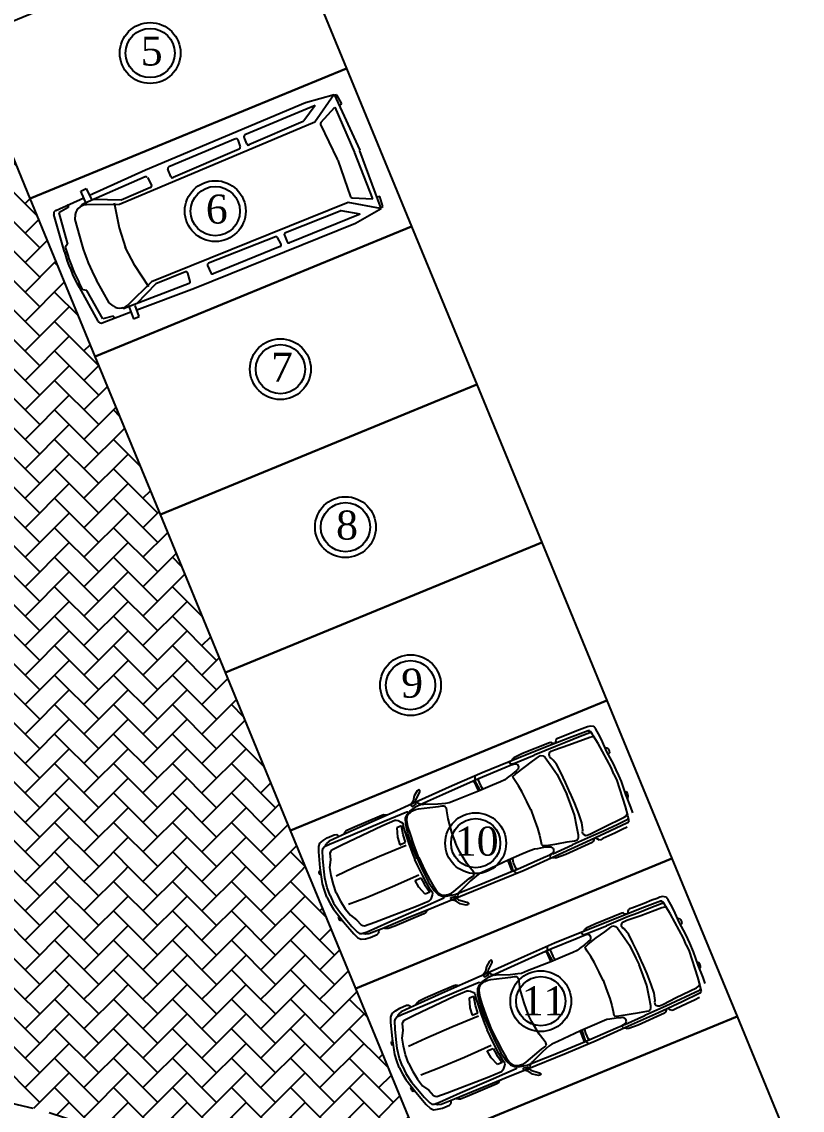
# Model space of a CAD drawing. Header units: millimetres. Extents: x 209.8 to 281.8, y 45 to 110.
# Drawn here: x 255.14 to 266.55, y 72.95 to 88.87 of the extents above; entities that cross this region are included whole.
import ezdxf

# ---------------------------------------------------------------- set-up
doc = ezdxf.new("R2010")
doc.units = ezdxf.units.MM
doc.header["$LTSCALE"] = 0.65
doc.linetypes.add('DASHED', pattern=[0.75, 0.5, -0.25])
for name, color, linetype in [('cajones', 235, 'Continuous'), ('murosgrueso', 5, 'Continuous'), ('plazaacceso', 251, 'Continuous')]:
    doc.layers.add(name, color=color, linetype=linetype)
doc.styles.get("Standard").update_dxf_attribs({"font": 'times.ttf'})
pattern_1 = [(45, (0, 0), (4e-17, 0.4310523), [0.9144, -0.3048]), (135, (0.21553, 0.21553), (4e-17, 0.4310523), [0.9144, -0.3048])]

msp = doc.modelspace()

# ---------------------------------------------------------------- hatches: boundary and pattern name
at = {"layer": 'plazaacceso'}
h = msp.add_hatch(dxfattribs=at)
h.set_pattern_fill('AR-HBONE,_O', color=256, scale=0.003)
h.set_pattern_definition(pattern_1)
h.paths.add_polyline_path([(258.115, 79.351), (257.968, 79.708), (250.612, 79.708, -0.007522), (250.392, 79.445, -0.204143), (249.991, 76.453), (259.308, 76.453), (259.067, 77.039)])
h.paths.add_polyline_path([(257.163, 81.663), (256.211, 83.974), (255.259, 86.286), (255.013, 86.885), (253.155, 86.885, -0.171915), (250.612, 79.708), (257.968, 79.708)])
h = msp.add_hatch(dxfattribs=at)
h.set_pattern_fill('AR-HBONE,_O', color=256, scale=0.003)
h.set_pattern_definition(pattern_1)
h.paths.add_polyline_path([(260.971, 72.416), (260.785, 72.868), (255.692, 72.868, -0.132572), (259.804, 70.254), (261.861, 70.254)])
h.paths.add_polyline_path([(261.923, 70.104), (261.861, 70.254), (259.804, 70.254, -0.157559), (262.193, 65.024), (262.638, 63.943), (264.46, 63.943), (263.827, 65.481), (262.875, 67.792)])
h.paths.add_polyline_path([(259.308, 76.453), (249.991, 76.453, -0.003519), (249.963, 76.407, -0.201659), (248.587, 74.678), (260.039, 74.678), (260.019, 74.728)])
h.paths.add_polyline_path([(261.299, 68.79), (261.574, 68.28), (261.24, 68.1), (260.965, 68.61)], flags=24)
h.paths.add_polyline_path([(262, 67.311), (262.144, 66.911), (261.786, 66.783), (261.643, 67.182)], flags=24)
h.paths.add_polyline_path([(249.718, 75.354), (250.486, 74.718), (250.243, 74.425), (249.475, 75.062)], flags=9)
h = msp.add_hatch(dxfattribs=at)
h.set_pattern_fill('AR-HBONE,_O', color=256, scale=0.003)
h.set_pattern_definition(pattern_1)
h.paths.add_polyline_path([(260.039, 74.678), (248.587, 74.678, -0.01039), (248.482, 74.623), (249.62, 72.322, -0.002092), (249.69, 72.349, 0.011188), (249.637, 72.703, -0.166452), (255.692, 72.868), (260.785, 72.868)])
h.paths.add_polyline_path([(249.718, 75.354), (250.486, 74.718), (250.243, 74.425), (249.475, 75.062)], flags=9)
h.paths.add_polyline_path([(255.56, 73.513), (256.13, 73.301), (255.998, 72.945), (255.427, 73.157)], flags=24)

# ---------------------------------------------------------------- linework, layer by layer
at = {"color": 0, "linetype": 'ByBlock'}
for p, q in [((259.284, 87.693), (259.701, 87.81)), ((259.696, 87.804), (259.421, 87.404)), ((259.701, 87.81), (260.076, 86.993)), ((259.739, 87.804), (259.708, 87.797)), ((259.739, 87.804), (259.811, 87.671)), ((256.944, 86.705), (259.284, 87.693)), ((259.427, 87.649), (258.399, 87.216)), ((259.427, 87.649), (259.262, 87.42)), ((259.51, 87.399), (259.714, 87.62)), ((259.714, 87.62), (260.002, 86.959)), ((259.811, 87.671), (259.776, 87.646)), ((259.421, 87.404), (256.563, 86.198)), ((259.251, 87.411), (258.458, 87.071)), ((259.751, 86.861), (259.506, 87.371)), ((258.263, 87.159), (257.287, 86.749)), ((258.297, 87.143), (258.329, 87.04)), ((258.425, 87.084), (258.385, 87.183)), ((258.315, 87.009), (257.347, 86.593)), ((260.267, 86.282), (260.005, 86.954)), ((260.391, 86.139), (260.08, 86.982)), ((259.757, 86.845), (259.944, 86.311)), ((256.125, 86.335), (256.944, 86.705)), ((257.313, 86.608), (257.273, 86.717)), ((256.939, 86.603), (256.028, 86.201)), ((256.972, 86.592), (257.032, 86.48)), ((255.997, 86.394), (256.079, 86.431)), ((256.084, 86.203), (255.997, 86.394)), ((256.079, 86.431), (256.155, 86.273)), ((257.02, 86.445), (256.589, 86.261)), ((260.371, 86.315), (260.329, 86.307)), ((260.414, 86.169), (260.371, 86.315)), ((255.632, 86.113), (256.041, 86.298)), ((255.812, 86.156), (255.678, 86.079)), ((255.816, 86.201), (255.812, 86.156)), ((256.001, 86.171), (255.988, 86.163)), ((256.563, 86.198), (256.082, 86.195)), ((256.589, 86.261), (256.189, 86.272)), ((256.487, 86.224), (256.561, 85.858)), ((259.907, 86.228), (257.031, 85.065)), ((260.383, 86.139), (259.907, 86.228)), ((259.966, 86.294), (260.267, 86.282)), ((260.414, 86.169), (260.388, 86.152)), ((255.76, 85.506), (255.604, 86.053)), ((255.678, 86.079), (255.805, 85.618)), ((255.918, 86.051), (255.91, 85.979)), ((259.792, 86.103), (258.99, 85.785)), ((260.084, 86.059), (259.05, 85.64)), ((260.084, 86.059), (259.805, 86.105)), ((260.014, 85.927), (260.391, 86.139)), ((255.91, 85.979), (256.014, 85.613)), ((256.561, 85.858), (256.653, 85.567)), ((257.659, 84.975), (260.014, 85.927)), ((258.845, 85.727), (257.865, 85.339)), ((258.927, 85.62), (258.876, 85.715)), ((258.976, 85.751), (259.017, 85.653)), ((255.805, 85.618), (255.772, 85.575)), ((255.772, 85.575), (255.809, 85.457)), ((256.79, 85.305), (256.65, 85.575)), ((258.914, 85.584), (257.933, 85.186)), ((256.996, 84.992), (256.79, 85.305)), ((257.529, 85.212), (257.095, 85.038)), ((257.599, 85.074), (257.563, 85.196)), ((257.852, 85.304), (257.901, 85.199)), ((256.031, 84.948), (255.974, 85.057)), ((256.414, 84.759), (256.229, 85.091)), ((257.584, 85.044), (256.655, 84.685)), ((257.031, 85.065), (256.688, 84.727)), ((257.095, 85.038), (256.819, 84.748)), ((255.974, 84.988), (256.25, 84.491)), ((256.085, 84.941), (256.031, 84.948)), ((256.321, 84.525), (256.085, 84.941)), ((256.818, 84.658), (257.659, 84.975)), ((256.471, 84.714), (256.414, 84.759)), ((256.695, 84.723), (256.769, 84.527)), ((256.854, 84.558), (256.795, 84.723)), ((256.312, 84.468), (256.732, 84.626)), ((256.47, 84.564), (256.321, 84.525)), ((256.504, 84.535), (256.47, 84.564)), ((256.614, 84.687), (256.599, 84.684)), ((256.769, 84.527), (256.854, 84.558)), ((263.415, 78.5), (263.146, 78.398)), ((263.291, 78.514), (263.178, 78.468)), ((263.367, 78.541), (263.291, 78.514)), ((263.406, 78.558), (263.367, 78.541)), ((263.447, 78.568), (263.406, 78.558)), ((263.437, 78.502), (263.415, 78.5)), ((263.415, 78.5), (263.453, 78.496)), ((263.5, 78.56), (263.447, 78.568)), ((263.528, 78.523), (263.5, 78.56)), ((263.568, 78.453), (263.528, 78.523)), ((263.146, 78.398), (262.793, 78.26)), ((262.942, 78.354), (262.939, 78.338)), ((262.95, 78.378), (262.942, 78.354)), ((262.966, 78.388), (262.95, 78.378)), ((262.999, 78.399), (262.966, 78.388)), ((263.178, 78.468), (262.999, 78.399)), ((263.3, 78.415), (263.084, 78.328)), ((263.132, 78.295), (263.439, 78.408)), ((263.441, 78.468), (263.3, 78.415)), ((263.439, 78.408), (263.486, 78.418)), ((263.469, 78.465), (263.441, 78.468)), ((263.453, 78.496), (263.464, 78.475)), ((263.497, 78.423), (263.464, 78.475)), ((263.486, 78.418), (263.5, 78.409)), ((263.562, 78.312), (263.497, 78.423)), ((263.611, 78.372), (263.568, 78.453)), ((263.692, 78.194), (263.611, 78.372)), ((262.793, 78.26), (262.391, 78.098)), ((262.849, 78.325), (262.456, 78.167)), ((262.937, 78.27), (262.626, 78.142)), ((262.848, 78.155), (262.858, 78.185)), ((262.871, 78.329), (262.849, 78.325)), ((262.858, 78.185), (262.877, 78.201)), ((262.895, 78.314), (262.871, 78.329)), ((262.877, 78.201), (262.925, 78.221)), ((262.921, 78.314), (262.895, 78.314)), ((262.925, 78.221), (263.132, 78.295)), ((263.084, 78.328), (262.937, 78.27)), ((262.939, 78.338), (262.939, 78.325)), ((263.753, 77.961), (263.562, 78.312)), ((263.676, 78.249), (263.69, 78.252)), ((263.69, 78.252), (263.708, 78.234)), ((263.787, 78.014), (263.692, 78.194)), ((263.708, 78.234), (263.726, 78.206)), ((263.726, 78.206), (263.73, 78.177)), ((262.391, 78.098), (261.866, 77.886)), ((262.272, 78.021), (262.269, 78.041)), ((262.292, 78.012), (262.272, 78.021)), ((262.3, 78.072), (262.276, 78.049)), ((262.308, 78.088), (262.3, 78.072)), ((262.329, 78.105), (262.308, 78.088)), ((262.456, 78.167), (262.329, 78.105)), ((262.33, 78.023), (262.626, 78.142)), ((262.479, 77.964), (262.604, 78.056)), ((262.604, 78.056), (262.689, 78.12)), ((262.689, 78.12), (262.719, 78.138)), ((262.719, 78.138), (262.76, 78.133)), ((262.76, 78.133), (262.789, 78.107)), ((262.789, 78.107), (262.863, 78.005)), ((262.849, 78.13), (262.848, 78.155)), ((262.862, 78.11), (262.849, 78.13)), ((262.883, 78.096), (262.862, 78.11)), ((262.907, 78.07), (262.883, 78.096)), ((262.952, 78.013), (262.907, 78.07)), ((263.73, 78.177), (263.715, 78.165)), ((261.866, 77.886), (261.43, 77.694)), ((261.815, 77.803), (262.198, 77.961)), ((262.198, 77.961), (262.291, 78.001)), ((262.306, 77.864), (262.232, 77.81)), ((262.291, 78.001), (262.346, 78.017)), ((262.313, 78.016), (262.292, 78.012)), ((262.362, 77.914), (262.306, 77.864)), ((262.346, 78.017), (262.313, 78.016)), ((262.316, 77.83), (262.359, 77.872)), ((262.346, 78.017), (262.38, 78.009)), ((262.359, 77.872), (262.479, 77.964)), ((262.393, 77.942), (262.362, 77.914)), ((262.38, 78.009), (262.396, 77.977)), ((262.396, 77.977), (262.393, 77.942)), ((262.863, 78.005), (262.962, 77.858)), ((263.015, 77.891), (262.952, 78.013)), ((263.085, 77.744), (263.015, 77.891)), ((263.79, 77.864), (263.753, 77.961)), ((263.845, 77.885), (263.787, 78.014)), ((263.79, 77.864), (263.835, 77.771)), ((263.843, 77.889), (263.897, 77.758)), ((261.285, 77.568), (261.737, 77.769)), ((261.737, 77.769), (261.815, 77.803)), ((261.74, 77.763), (261.753, 77.745)), ((261.753, 77.745), (261.805, 77.634)), ((261.759, 77.784), (261.757, 77.77)), ((261.757, 77.77), (261.828, 77.641)), ((261.76, 77.835), (261.759, 77.784)), ((261.817, 77.798), (261.805, 77.785)), ((261.805, 77.785), (261.842, 77.699)), ((262.134, 77.752), (262.017, 77.702)), ((262.198, 77.782), (262.134, 77.752)), ((262.232, 77.81), (262.198, 77.782)), ((262.319, 77.811), (262.316, 77.83)), ((262.347, 77.769), (262.319, 77.811)), ((262.397, 77.693), (262.347, 77.769)), ((262.962, 77.858), (263.057, 77.668)), ((263.152, 77.588), (263.085, 77.744)), ((263.835, 77.771), (263.957, 77.39)), ((263.897, 77.758), (263.961, 77.566)), ((261.43, 77.694), (260.842, 77.429)), ((260.871, 77.547), (260.857, 77.472)), ((260.915, 77.622), (260.871, 77.547)), ((260.896, 77.488), (260.954, 77.603)), ((260.941, 77.641), (260.915, 77.622)), ((260.958, 77.63), (260.941, 77.641)), ((260.954, 77.603), (260.958, 77.63)), ((261.068, 77.47), (261.285, 77.568)), ((261.814, 77.615), (261.473, 77.482)), ((261.805, 77.634), (261.807, 77.625)), ((261.807, 77.625), (261.807, 77.617)), ((262.017, 77.702), (261.814, 77.615)), ((261.828, 77.641), (261.845, 77.631)), ((261.842, 77.699), (261.872, 77.652)), ((261.872, 77.652), (261.883, 77.644)), ((262.452, 77.601), (262.397, 77.693)), ((262.519, 77.463), (262.452, 77.601)), ((263.057, 77.668), (263.105, 77.568)), ((263.142, 77.469), (263.103, 77.572)), ((263.15, 77.593), (263.217, 77.437)), ((263.975, 77.605), (263.956, 77.602)), ((263.961, 77.566), (264.034, 77.384)), ((263.993, 77.582), (263.975, 77.605)), ((264.001, 77.55), (263.993, 77.582)), ((264.002, 77.524), (264.001, 77.55)), ((260.842, 77.429), (260.567, 77.306)), ((260.81, 77.324), (260.913, 77.396)), ((260.857, 77.472), (260.825, 77.422)), ((260.825, 77.422), (260.833, 77.397)), ((260.833, 77.397), (260.847, 77.388)), ((260.847, 77.388), (260.88, 77.412)), ((260.863, 77.451), (260.857, 77.472)), ((260.879, 77.45), (260.863, 77.451)), ((260.894, 77.462), (260.879, 77.45)), ((260.88, 77.412), (260.908, 77.43)), ((260.894, 77.462), (260.896, 77.488)), ((260.908, 77.43), (260.894, 77.462)), ((260.913, 77.396), (261.068, 77.47)), ((260.925, 77.439), (260.919, 77.46)), ((260.944, 77.43), (260.925, 77.439)), ((260.975, 77.422), (260.944, 77.43)), ((260.983, 77.416), (260.975, 77.422)), ((261.01, 77.419), (260.983, 77.416)), ((261.217, 77.426), (261.01, 77.419)), ((261.1, 77.376), (261.228, 77.39)), ((261.333, 77.437), (261.217, 77.426)), ((261.228, 77.39), (261.284, 77.401)), ((261.284, 77.401), (261.318, 77.4)), ((261.318, 77.4), (261.341, 77.371)), ((261.383, 77.446), (261.333, 77.437)), ((261.473, 77.482), (261.383, 77.446)), ((262.578, 77.343), (262.519, 77.463)), ((263.215, 77.269), (263.142, 77.469)), ((263.217, 77.437), (263.275, 77.284)), ((263.957, 77.39), (263.992, 77.266)), ((263.99, 77.517), (264.002, 77.524)), ((260.398, 77.262), (260.169, 77.164)), ((260.567, 77.306), (260.173, 77.13)), ((260.43, 77.271), (260.398, 77.262)), ((260.465, 77.263), (260.43, 77.271)), ((260.434, 77.178), (260.765, 77.315)), ((260.486, 77.272), (260.465, 77.263)), ((260.747, 77.22), (260.769, 77.277)), ((260.764, 77.193), (260.772, 77.246)), ((260.765, 77.315), (260.781, 77.314)), ((260.769, 77.277), (260.81, 77.324)), ((260.772, 77.246), (260.787, 77.275)), ((260.781, 77.314), (260.787, 77.306)), ((260.787, 77.275), (260.822, 77.308)), ((260.8, 77.311), (260.822, 77.308)), ((260.822, 77.308), (260.847, 77.327)), ((260.847, 77.327), (260.892, 77.348)), ((260.892, 77.348), (260.937, 77.357)), ((260.937, 77.357), (261.1, 77.376)), ((261.341, 77.371), (261.344, 77.327)), ((261.344, 77.327), (261.363, 77.212)), ((262.577, 77.347), (262.623, 77.221)), ((263.253, 77.096), (263.215, 77.269)), ((263.275, 77.284), (263.32, 77.155)), ((263.647, 77.09), (263.942, 77.234)), ((263.942, 77.234), (263.981, 77.262)), ((263.981, 77.262), (263.984, 77.278)), ((263.992, 77.266), (264.008, 77.206)), ((264.034, 77.384), (264.064, 77.297)), ((259.814, 76.833), (260.402, 77.11)), ((260.173, 77.13), (259.818, 76.973)), ((259.976, 77.082), (259.881, 77.036)), ((259.942, 76.97), (260.434, 77.178)), ((260.169, 77.164), (259.976, 77.082)), ((260.402, 77.11), (260.588, 77.19)), ((260.588, 77.19), (260.611, 77.19)), ((260.611, 77.19), (260.639, 77.186)), ((260.687, 77.109), (260.62, 77.08)), ((260.62, 77.08), (260.63, 76.944)), ((260.639, 77.186), (260.681, 77.165)), ((260.681, 77.165), (260.705, 77.15)), ((260.713, 76.977), (260.687, 77.109)), ((260.705, 77.15), (260.718, 77.084)), ((260.718, 77.084), (260.75, 76.98)), ((260.749, 77.138), (260.747, 77.22)), ((260.779, 76.995), (260.749, 77.138)), ((260.781, 77.098), (260.764, 77.193)), ((260.817, 76.985), (260.781, 77.098)), ((261.363, 77.212), (261.418, 77.012)), ((262.623, 77.221), (262.677, 77.077)), ((262.677, 77.077), (262.705, 76.974)), ((263.275, 76.972), (263.253, 77.096)), ((263.32, 77.155), (263.33, 77.083)), ((263.33, 77.083), (263.332, 77.048)), ((263.451, 76.991), (263.647, 77.09)), ((263.851, 77.129), (263.639, 77.033)), ((263.992, 77.153), (263.732, 77.029)), ((263.987, 77.195), (263.851, 77.129)), ((263.988, 77.09), (263.916, 77.054)), ((264.003, 77.217), (263.987, 77.195)), ((263.992, 77.153), (264.015, 77.184)), ((264.008, 77.168), (263.992, 77.153)), ((264.015, 77.184), (264.008, 77.206)), ((259.543, 76.896), (259.603, 76.935)), ((259.603, 76.935), (259.705, 76.978)), ((259.818, 76.973), (259.628, 76.884)), ((259.635, 76.843), (259.942, 76.97)), ((259.705, 76.978), (259.735, 76.981)), ((259.735, 76.981), (259.754, 76.971)), ((259.754, 76.971), (259.769, 76.955)), ((259.85, 76.999), (259.841, 76.985)), ((259.863, 77.018), (259.85, 76.999)), ((259.881, 77.036), (259.863, 77.018)), ((260.63, 76.944), (260.662, 76.832)), ((260.746, 76.868), (260.713, 76.977)), ((260.75, 76.98), (260.791, 76.859)), ((260.843, 76.81), (260.779, 76.995)), ((260.866, 76.835), (260.817, 76.985)), ((261.418, 77.012), (261.453, 76.917)), ((261.453, 76.917), (261.474, 76.869)), ((262.705, 76.974), (262.726, 76.885)), ((263.495, 76.966), (263.188, 76.829)), ((263.25, 76.9), (263.274, 76.933)), ((263.274, 76.933), (263.275, 76.972)), ((263.332, 77.048), (263.328, 77.023)), ((263.328, 77.023), (263.333, 76.999)), ((263.333, 76.999), (263.351, 76.981)), ((263.351, 76.981), (263.379, 76.968)), ((263.379, 76.968), (263.404, 76.971)), ((263.732, 77.029), (263.388, 76.869)), ((263.404, 76.971), (263.451, 76.991)), ((263.639, 77.033), (263.495, 76.966)), ((263.516, 76.924), (263.498, 76.906)), ((263.545, 76.921), (263.536, 76.93)), ((263.56, 76.912), (263.545, 76.921)), ((263.582, 76.901), (263.56, 76.912)), ((263.632, 76.922), (263.601, 76.906)), ((263.805, 77.004), (263.632, 76.922)), ((263.916, 77.054), (263.805, 77.004)), ((259.477, 76.806), (259.493, 76.857)), ((259.477, 76.727), (259.477, 76.806)), ((259.493, 76.857), (259.543, 76.896)), ((259.534, 76.749), (259.541, 76.782)), ((259.536, 76.632), (259.534, 76.749)), ((259.541, 76.782), (259.563, 76.807)), ((259.563, 76.807), (259.635, 76.843)), ((259.58, 76.833), (259.573, 76.819)), ((259.592, 76.853), (259.58, 76.833)), ((259.628, 76.884), (259.592, 76.853)), ((259.657, 76.737), (259.671, 76.759)), ((259.671, 76.759), (259.814, 76.833)), ((260.756, 76.821), (260.365, 76.659)), ((260.662, 76.832), (260.746, 76.868)), ((260.791, 76.859), (260.843, 76.715)), ((260.919, 76.632), (260.843, 76.81)), ((260.941, 76.641), (260.866, 76.835)), ((261.492, 76.826), (261.472, 76.874)), ((261.536, 76.735), (261.492, 76.826)), ((262.632, 76.768), (262.566, 76.743)), ((262.676, 76.774), (262.632, 76.768)), ((262.766, 76.79), (262.676, 76.774)), ((262.726, 76.885), (262.736, 76.836)), ((262.736, 76.836), (262.748, 76.821)), ((262.748, 76.821), (262.808, 76.823)), ((262.841, 76.796), (262.766, 76.79)), ((262.808, 76.823), (262.958, 76.846)), ((262.883, 76.799), (262.841, 76.796)), ((262.91, 76.777), (262.883, 76.799)), ((262.898, 76.698), (263.188, 76.829)), ((262.922, 76.744), (262.91, 76.777)), ((262.958, 76.846), (263.11, 76.873)), ((263.388, 76.869), (262.994, 76.69)), ((263.475, 76.865), (263.089, 76.69)), ((263.11, 76.873), (263.215, 76.89)), ((263.215, 76.89), (263.25, 76.9)), ((263.492, 76.878), (263.475, 76.865)), ((263.498, 76.906), (263.492, 76.878)), ((263.601, 76.906), (263.582, 76.901)), ((259.5, 76.493), (259.477, 76.727)), ((259.554, 76.481), (259.536, 76.632)), ((259.641, 76.5), (259.653, 76.61)), ((259.647, 76.713), (259.657, 76.737)), ((259.653, 76.61), (259.647, 76.713)), ((260.365, 76.659), (259.987, 76.494)), ((260.843, 76.715), (260.882, 76.618)), ((260.925, 76.524), (260.882, 76.618)), ((260.917, 76.636), (260.994, 76.459)), ((260.939, 76.646), (261.027, 76.458)), ((261.643, 76.558), (261.536, 76.735)), ((262.246, 76.605), (261.914, 76.451)), ((262.248, 76.594), (262.243, 76.599)), ((262.449, 76.693), (262.246, 76.605)), ((262.254, 76.586), (262.248, 76.594)), ((262.275, 76.597), (262.279, 76.617)), ((262.319, 76.458), (262.275, 76.597)), ((262.313, 76.622), (262.315, 76.635)), ((262.326, 76.568), (262.313, 76.622)), ((262.383, 76.477), (262.762, 76.645)), ((262.566, 76.743), (262.449, 76.693)), ((262.994, 76.69), (262.479, 76.457)), ((262.762, 76.645), (262.855, 76.684)), ((262.855, 76.684), (262.904, 76.713)), ((262.863, 76.678), (262.857, 76.657)), ((262.857, 76.657), (262.868, 76.641)), ((262.881, 76.69), (262.863, 76.678)), ((262.912, 76.642), (262.879, 76.641)), ((262.904, 76.713), (262.881, 76.69)), ((262.904, 76.713), (262.922, 76.744)), ((262.929, 76.637), (262.912, 76.642)), ((262.956, 76.64), (262.929, 76.637)), ((263.089, 76.69), (262.956, 76.64)), ((259.482, 76.429), (259.487, 76.452)), ((259.488, 76.414), (259.482, 76.429)), ((259.487, 76.452), (259.504, 76.462)), ((259.534, 76.259), (259.5, 76.493)), ((259.568, 76.348), (259.554, 76.481)), ((259.658, 76.382), (259.641, 76.5)), ((259.987, 76.494), (259.734, 76.373)), ((260.994, 76.387), (260.925, 76.524)), ((260.994, 76.459), (261.084, 76.285)), ((261.027, 76.458), (261.102, 76.318)), ((261.714, 76.465), (261.643, 76.558)), ((261.743, 76.431), (261.714, 76.465)), ((261.749, 76.395), (261.743, 76.431)), ((261.914, 76.451), (261.826, 76.411)), ((261.847, 76.255), (262.305, 76.444)), ((262.479, 76.457), (262.039, 76.273)), ((262.298, 76.472), (262.254, 76.586)), ((262.302, 76.45), (262.298, 76.472)), ((262.305, 76.444), (262.383, 76.477)), ((262.331, 76.45), (262.319, 76.458)), ((262.363, 76.481), (262.326, 76.568)), ((262.369, 76.415), (262.331, 76.45)), ((262.381, 76.481), (262.363, 76.481)), ((259.498, 76.392), (259.488, 76.414)), ((259.513, 76.391), (259.498, 76.392)), ((259.6, 76.2), (259.568, 76.348)), ((259.691, 76.252), (259.658, 76.382)), ((260.942, 76.388), (260.554, 76.217)), ((260.885, 76.312), (260.969, 76.348)), ((260.943, 76.212), (260.885, 76.312)), ((260.969, 76.348), (261.024, 76.249)), ((261.052, 76.274), (260.994, 76.387)), ((261.106, 76.179), (261.052, 76.274)), ((261.084, 76.285), (261.166, 76.164)), ((261.102, 76.318), (261.16, 76.215)), ((262.039, 76.273), (261.441, 76.03)), ((261.698, 76.304), (261.55, 76.159)), ((261.581, 76.254), (261.679, 76.337)), ((261.679, 76.337), (261.726, 76.37)), ((261.786, 76.38), (261.698, 76.304)), ((261.726, 76.37), (261.749, 76.395)), ((261.826, 76.411), (261.786, 76.38)), ((259.561, 76.166), (259.534, 76.259)), ((259.596, 76.068), (259.561, 76.166)), ((259.643, 76.088), (259.6, 76.2)), ((259.732, 76.131), (259.691, 76.252)), ((259.732, 76.131), (259.795, 76.009)), ((260.554, 76.217), (260.174, 76.057)), ((261.035, 76.11), (260.943, 76.212)), ((261.024, 76.249), (261.102, 76.139)), ((261.102, 76.139), (261.035, 76.11)), ((261.145, 76.124), (261.106, 76.179)), ((261.139, 76.096), (261.145, 76.124)), ((261.16, 76.215), (261.216, 76.136)), ((261.166, 76.164), (261.224, 76.106)), ((261.216, 76.136), (261.26, 76.106)), ((261.371, 76.105), (261.417, 76.122)), ((261.417, 76.122), (261.454, 76.149)), ((261.454, 76.149), (261.581, 76.254)), ((261.465, 76.105), (261.626, 76.166)), ((261.528, 76.132), (261.512, 76.104)), ((261.529, 76.142), (261.528, 76.132)), ((261.55, 76.159), (261.529, 76.142)), ((261.626, 76.166), (261.847, 76.255)), ((259.596, 76.068), (259.643, 75.975)), ((259.643, 76.088), (259.695, 75.979)), ((259.643, 75.975), (259.692, 75.891)), ((259.695, 75.979), (259.779, 75.854)), ((259.795, 76.009), (259.866, 75.896)), ((260.174, 76.057), (259.912, 75.957)), ((260.907, 75.932), (261.093, 76.012)), ((260.978, 75.909), (261.305, 76.054)), ((261.093, 76.012), (261.109, 76.029)), ((261.109, 76.029), (261.125, 76.051)), ((261.125, 76.051), (261.139, 76.096)), ((261.441, 76.03), (261.162, 75.916)), ((261.224, 76.106), (261.281, 76.082)), ((261.26, 76.106), (261.292, 76.097)), ((261.281, 76.082), (261.343, 76.08)), ((261.292, 76.097), (261.34, 76.1)), ((261.305, 76.054), (261.315, 76.066)), ((261.315, 76.066), (261.314, 76.076)), ((261.327, 76.081), (261.34, 76.1)), ((261.34, 76.1), (261.371, 76.105)), ((261.343, 76.08), (261.465, 76.105)), ((261.411, 76.046), (261.414, 76.062)), ((261.424, 76.023), (261.411, 76.046)), ((261.414, 76.062), (261.455, 76.069)), ((261.482, 76.012), (261.424, 76.023)), ((261.455, 76.069), (261.487, 76.078)), ((261.482, 76.043), (261.472, 76.03)), ((261.472, 76.03), (261.482, 76.012)), ((261.501, 76.046), (261.482, 76.043)), ((261.546, 75.97), (261.482, 76.012)), ((261.487, 76.078), (261.501, 76.046)), ((261.501, 76.046), (261.521, 76.029)), ((261.512, 76.104), (261.505, 76.083)), ((261.505, 76.083), (261.516, 76.065)), ((261.521, 76.029), (261.645, 75.992)), ((261.632, 75.95), (261.546, 75.97)), ((261.662, 75.956), (261.632, 75.95)), ((261.645, 75.992), (261.667, 75.976)), ((261.667, 75.976), (261.662, 75.956)), ((264.235, 75.974), (264.057, 75.905)), ((264.472, 76.006), (264.203, 75.904)), ((264.348, 76.02), (264.235, 75.974)), ((264.424, 76.047), (264.348, 76.02)), ((264.499, 75.974), (264.357, 75.921)), ((264.463, 76.064), (264.424, 76.047)), ((264.505, 76.074), (264.463, 76.064)), ((264.494, 76.008), (264.472, 76.006)), ((264.472, 76.006), (264.51, 76.002)), ((264.526, 75.97), (264.499, 75.974)), ((264.557, 76.066), (264.505, 76.074)), ((264.51, 76.002), (264.521, 75.981)), ((264.554, 75.928), (264.521, 75.981)), ((264.585, 76.029), (264.557, 76.066)), ((264.625, 75.959), (264.585, 76.029)), ((264.668, 75.877), (264.625, 75.959)), ((259.692, 75.891), (259.838, 75.705)), ((259.779, 75.854), (259.866, 75.753)), ((259.866, 75.896), (259.94, 75.802)), ((259.94, 75.802), (260.028, 75.735)), ((260.3, 75.698), (260.907, 75.932)), ((260.487, 75.696), (260.978, 75.909)), ((261.162, 75.916), (260.763, 75.753)), ((261.014, 75.824), (260.785, 75.726)), ((261.043, 75.842), (261.014, 75.824)), ((261.06, 75.872), (261.043, 75.842)), ((261.082, 75.881), (261.06, 75.872)), ((263.907, 75.831), (263.513, 75.672)), ((264.203, 75.904), (263.85, 75.765)), ((263.928, 75.835), (263.907, 75.831)), ((263.952, 75.819), (263.928, 75.835)), ((263.978, 75.82), (263.952, 75.819)), ((263.982, 75.727), (264.189, 75.8)), ((264.141, 75.834), (263.994, 75.776)), ((263.999, 75.86), (263.996, 75.843)), ((263.996, 75.843), (263.996, 75.831)), ((264.007, 75.884), (263.999, 75.86)), ((264.023, 75.893), (264.007, 75.884)), ((264.057, 75.905), (264.023, 75.893)), ((264.357, 75.921), (264.141, 75.834)), ((264.189, 75.8), (264.496, 75.914)), ((264.496, 75.914), (264.543, 75.924)), ((264.543, 75.924), (264.557, 75.915)), ((264.619, 75.818), (264.554, 75.928)), ((264.811, 75.467), (264.619, 75.818)), ((264.749, 75.699), (264.668, 75.877)), ((259.773, 75.785), (259.763, 75.773)), ((259.763, 75.773), (259.772, 75.751)), ((259.772, 75.751), (259.779, 75.736)), ((259.779, 75.736), (259.799, 75.724)), ((259.799, 75.724), (259.817, 75.729)), ((259.838, 75.705), (259.991, 75.527)), ((259.866, 75.753), (259.963, 75.635)), ((259.963, 75.635), (260.046, 75.553)), ((260.028, 75.735), (260.098, 75.66)), ((260.098, 75.66), (260.123, 75.65)), ((260.123, 75.65), (260.148, 75.646)), ((260.148, 75.646), (260.3, 75.698)), ((260.184, 75.561), (260.487, 75.696)), ((260.763, 75.753), (260.404, 75.604)), ((260.592, 75.643), (260.493, 75.606)), ((260.785, 75.726), (260.592, 75.643)), ((263.513, 75.672), (263.386, 75.61)), ((263.388, 75.529), (263.683, 75.648)), ((263.85, 75.765), (263.448, 75.603)), ((263.994, 75.776), (263.683, 75.648)), ((263.746, 75.626), (263.776, 75.644)), ((263.776, 75.644), (263.817, 75.639)), ((263.817, 75.639), (263.846, 75.613)), ((263.905, 75.661), (263.915, 75.691)), ((263.906, 75.635), (263.905, 75.661)), ((263.919, 75.616), (263.906, 75.635)), ((263.915, 75.691), (263.934, 75.707)), ((263.934, 75.707), (263.982, 75.727)), ((264.734, 75.754), (264.748, 75.758)), ((264.748, 75.758), (264.766, 75.74)), ((264.844, 75.52), (264.749, 75.699)), ((264.766, 75.74), (264.783, 75.711)), ((264.787, 75.682), (264.772, 75.671)), ((264.783, 75.711), (264.787, 75.682)), ((259.991, 75.527), (260.048, 75.472)), ((260.046, 75.553), (260.075, 75.535)), ((260.075, 75.535), (260.109, 75.534)), ((260.109, 75.534), (260.184, 75.561)), ((260.139, 75.529), (260.124, 75.533)), ((260.162, 75.523), (260.139, 75.529)), ((260.159, 75.458), (260.229, 75.475)), ((260.208, 75.528), (260.162, 75.523)), ((260.404, 75.604), (260.208, 75.528)), ((260.229, 75.475), (260.33, 75.519)), ((260.33, 75.519), (260.353, 75.538)), ((260.353, 75.538), (260.359, 75.559)), ((260.359, 75.559), (260.357, 75.581)), ((260.445, 75.609), (260.429, 75.612)), ((260.467, 75.605), (260.445, 75.609)), ((260.493, 75.606), (260.467, 75.605)), ((263.448, 75.603), (262.924, 75.392)), ((263.255, 75.467), (263.348, 75.507)), ((263.329, 75.527), (263.326, 75.546)), ((263.349, 75.517), (263.329, 75.527)), ((263.357, 75.577), (263.333, 75.554)), ((263.348, 75.507), (263.403, 75.523)), ((263.37, 75.521), (263.349, 75.517)), ((263.365, 75.594), (263.357, 75.577)), ((263.386, 75.61), (263.365, 75.594)), ((263.403, 75.523), (263.37, 75.521)), ((263.403, 75.523), (263.437, 75.514)), ((263.437, 75.514), (263.453, 75.483)), ((263.453, 75.483), (263.45, 75.448)), ((263.536, 75.469), (263.661, 75.561)), ((263.661, 75.561), (263.746, 75.626)), ((263.846, 75.613), (263.921, 75.511)), ((263.941, 75.602), (263.919, 75.616)), ((263.921, 75.511), (264.019, 75.364)), ((263.964, 75.576), (263.941, 75.602)), ((264.01, 75.518), (263.964, 75.576)), ((264.072, 75.397), (264.01, 75.518)), ((264.902, 75.391), (264.844, 75.52)), ((260.048, 75.472), (260.096, 75.449)), ((260.096, 75.449), (260.159, 75.458)), ((262.924, 75.392), (262.488, 75.2)), ((262.817, 75.341), (262.816, 75.289)), ((262.872, 75.308), (263.255, 75.467)), ((263.29, 75.315), (263.255, 75.288)), ((263.363, 75.37), (263.29, 75.315)), ((263.419, 75.419), (263.363, 75.37)), ((263.373, 75.336), (263.417, 75.377)), ((263.376, 75.316), (263.373, 75.336)), ((263.404, 75.275), (263.376, 75.316)), ((263.417, 75.377), (263.536, 75.469)), ((263.45, 75.448), (263.419, 75.419)), ((264.019, 75.364), (264.114, 75.173)), ((264.143, 75.25), (264.072, 75.397)), ((264.847, 75.37), (264.811, 75.467)), ((264.847, 75.37), (264.892, 75.276)), ((264.9, 75.395), (264.954, 75.264)), ((262.488, 75.2), (261.899, 74.935)), ((262.342, 75.073), (262.794, 75.275)), ((262.794, 75.275), (262.872, 75.308)), ((262.797, 75.268), (262.81, 75.251)), ((262.81, 75.251), (262.862, 75.14)), ((262.816, 75.289), (262.814, 75.276)), ((262.814, 75.276), (262.885, 75.147)), ((262.874, 75.304), (262.862, 75.291)), ((262.862, 75.291), (262.899, 75.204)), ((263.074, 75.208), (262.871, 75.12)), ((262.899, 75.204), (262.929, 75.158)), ((262.929, 75.158), (262.94, 75.15)), ((263.191, 75.258), (263.074, 75.208)), ((263.255, 75.288), (263.191, 75.258)), ((263.455, 75.199), (263.404, 75.275)), ((263.509, 75.107), (263.455, 75.199)), ((264.114, 75.173), (264.162, 75.074)), ((264.209, 75.094), (264.143, 75.25)), ((264.892, 75.276), (265.014, 74.895)), ((264.954, 75.264), (265.018, 75.071)), ((261.928, 75.053), (261.914, 74.977)), ((261.973, 75.128), (261.928, 75.053)), ((261.953, 74.994), (262.012, 75.109)), ((261.998, 75.147), (261.973, 75.128)), ((262.015, 75.136), (261.998, 75.147)), ((262.012, 75.109), (262.015, 75.136)), ((262.125, 74.975), (262.342, 75.073)), ((262.871, 75.12), (262.53, 74.987)), ((262.862, 75.14), (262.864, 75.13)), ((262.864, 75.13), (262.865, 75.123)), ((262.885, 75.147), (262.902, 75.137)), ((263.576, 74.969), (263.509, 75.107)), ((264.199, 74.974), (264.16, 75.078)), ((264.207, 75.098), (264.274, 74.942)), ((265.032, 75.111), (265.013, 75.108)), ((265.018, 75.071), (265.091, 74.89)), ((265.05, 75.087), (265.032, 75.111)), ((265.047, 75.022), (265.059, 75.03)), ((265.059, 75.055), (265.05, 75.087)), ((265.059, 75.03), (265.059, 75.055)), ((261.899, 74.935), (261.624, 74.812)), ((261.867, 74.829), (261.97, 74.901)), ((261.914, 74.977), (261.882, 74.928)), ((261.882, 74.928), (261.89, 74.903)), ((261.89, 74.903), (261.904, 74.894)), ((261.904, 74.894), (261.937, 74.918)), ((261.905, 74.832), (261.949, 74.854)), ((261.92, 74.957), (261.914, 74.977)), ((261.936, 74.956), (261.92, 74.957)), ((261.952, 74.968), (261.936, 74.956)), ((261.937, 74.918), (261.966, 74.935)), ((261.949, 74.854), (261.994, 74.863)), ((261.952, 74.968), (261.953, 74.994)), ((261.966, 74.935), (261.952, 74.968)), ((261.97, 74.901), (262.125, 74.975)), ((261.982, 74.945), (261.976, 74.965)), ((262.001, 74.935), (261.982, 74.945)), ((261.994, 74.863), (262.158, 74.882)), ((262.033, 74.928), (262.001, 74.935)), ((262.041, 74.921), (262.033, 74.928)), ((262.067, 74.925), (262.041, 74.921)), ((262.274, 74.932), (262.067, 74.925)), ((262.158, 74.882), (262.285, 74.895)), ((262.39, 74.943), (262.274, 74.932)), ((262.285, 74.895), (262.342, 74.907)), ((262.342, 74.907), (262.375, 74.906)), ((262.375, 74.906), (262.398, 74.877)), ((262.44, 74.951), (262.39, 74.943)), ((262.398, 74.877), (262.402, 74.832)), ((262.53, 74.987), (262.44, 74.951)), ((263.636, 74.848), (263.576, 74.969)), ((263.634, 74.853), (263.68, 74.726)), ((264.272, 74.775), (264.199, 74.974)), ((264.274, 74.942), (264.332, 74.79)), ((265.014, 74.895), (265.049, 74.772)), ((265.091, 74.89), (265.121, 74.803)), ((260.999, 74.475), (261.492, 74.684)), ((261.455, 74.768), (261.226, 74.67)), ((261.624, 74.812), (261.23, 74.636)), ((261.488, 74.777), (261.455, 74.768)), ((261.459, 74.616), (261.645, 74.696)), ((261.522, 74.768), (261.488, 74.777)), ((261.492, 74.684), (261.823, 74.82)), ((261.544, 74.778), (261.522, 74.768)), ((261.645, 74.696), (261.669, 74.695)), ((261.669, 74.695), (261.696, 74.692)), ((261.696, 74.692), (261.738, 74.671)), ((261.804, 74.725), (261.826, 74.783)), ((261.806, 74.644), (261.804, 74.725)), ((261.821, 74.699), (261.829, 74.751)), ((261.838, 74.604), (261.821, 74.699)), ((261.823, 74.82), (261.838, 74.819)), ((261.826, 74.783), (261.867, 74.829)), ((261.829, 74.751), (261.845, 74.781)), ((261.838, 74.819), (261.844, 74.812)), ((261.845, 74.781), (261.879, 74.814)), ((261.857, 74.817), (261.879, 74.814)), ((261.879, 74.814), (261.905, 74.832)), ((262.402, 74.832), (262.42, 74.717)), ((262.42, 74.717), (262.475, 74.518)), ((263.68, 74.726), (263.734, 74.583)), ((264.31, 74.601), (264.272, 74.775)), ((264.332, 74.79), (264.377, 74.661)), ((264.704, 74.596), (264.999, 74.74)), ((265.044, 74.7), (264.908, 74.635)), ((264.999, 74.74), (265.038, 74.767)), ((265.038, 74.767), (265.042, 74.784)), ((265.06, 74.723), (265.044, 74.7)), ((265.049, 74.772), (265.065, 74.712)), ((265.049, 74.659), (265.072, 74.689)), ((265.072, 74.689), (265.065, 74.712)), ((260.871, 74.338), (261.459, 74.616)), ((261.23, 74.636), (260.875, 74.478)), ((260.92, 74.523), (260.907, 74.505)), ((260.938, 74.541), (260.92, 74.523)), ((261.033, 74.587), (260.938, 74.541)), ((261.226, 74.67), (261.033, 74.587)), ((261.744, 74.615), (261.677, 74.586)), ((261.677, 74.586), (261.687, 74.449)), ((261.738, 74.671), (261.762, 74.656)), ((261.77, 74.482), (261.744, 74.615)), ((261.762, 74.656), (261.775, 74.59)), ((261.775, 74.59), (261.807, 74.485)), ((261.836, 74.501), (261.806, 74.644)), ((261.874, 74.491), (261.838, 74.604)), ((263.734, 74.583), (263.763, 74.48)), ((264.332, 74.478), (264.31, 74.601)), ((264.377, 74.661), (264.387, 74.588)), ((264.39, 74.553), (264.385, 74.528)), ((264.385, 74.528), (264.39, 74.505)), ((264.387, 74.588), (264.39, 74.553)), ((264.789, 74.535), (264.446, 74.375)), ((264.509, 74.497), (264.704, 74.596)), ((264.696, 74.538), (264.553, 74.472)), ((264.908, 74.635), (264.696, 74.538)), ((265.049, 74.659), (264.789, 74.535)), ((264.973, 74.56), (264.862, 74.51)), ((265.045, 74.596), (264.973, 74.56)), ((265.066, 74.674), (265.049, 74.659)), ((260.534, 74.312), (260.55, 74.363)), ((260.55, 74.363), (260.6, 74.402)), ((260.6, 74.402), (260.661, 74.44)), ((260.685, 74.389), (260.649, 74.359)), ((260.661, 74.44), (260.762, 74.484)), ((260.875, 74.478), (260.685, 74.389)), ((260.692, 74.349), (260.999, 74.475)), ((260.762, 74.484), (260.792, 74.486)), ((260.792, 74.486), (260.811, 74.477)), ((260.811, 74.477), (260.826, 74.46)), ((260.907, 74.505), (260.898, 74.491)), ((261.687, 74.449), (261.719, 74.338)), ((261.719, 74.338), (261.804, 74.374)), ((261.804, 74.374), (261.77, 74.482)), ((261.807, 74.485), (261.849, 74.365)), ((261.9, 74.315), (261.836, 74.501)), ((261.849, 74.365), (261.9, 74.22)), ((261.923, 74.34), (261.874, 74.491)), ((262.475, 74.518), (262.51, 74.423)), ((262.51, 74.423), (262.531, 74.375)), ((262.549, 74.332), (262.529, 74.379)), ((263.763, 74.48), (263.783, 74.391)), ((263.783, 74.391), (263.794, 74.342)), ((264.015, 74.352), (264.167, 74.379)), ((264.446, 74.375), (264.051, 74.196)), ((264.532, 74.371), (264.146, 74.195)), ((264.167, 74.379), (264.273, 74.396)), ((264.553, 74.472), (264.245, 74.335)), ((264.273, 74.396), (264.307, 74.405)), ((264.307, 74.405), (264.331, 74.439)), ((264.331, 74.439), (264.332, 74.478)), ((264.39, 74.505), (264.408, 74.487)), ((264.408, 74.487), (264.437, 74.474)), ((264.437, 74.474), (264.461, 74.476)), ((264.461, 74.476), (264.509, 74.497)), ((264.549, 74.384), (264.532, 74.371)), ((264.555, 74.412), (264.549, 74.384)), ((264.573, 74.43), (264.555, 74.412)), ((264.603, 74.427), (264.594, 74.436)), ((264.617, 74.418), (264.603, 74.427)), ((264.639, 74.407), (264.617, 74.418)), ((264.658, 74.412), (264.639, 74.407)), ((264.689, 74.428), (264.658, 74.412)), ((264.862, 74.51), (264.689, 74.428)), ((260.534, 74.233), (260.534, 74.312)), ((260.558, 73.999), (260.534, 74.233)), ((260.592, 74.255), (260.598, 74.288)), ((260.593, 74.137), (260.592, 74.255)), ((260.598, 74.288), (260.62, 74.313)), ((260.62, 74.313), (260.692, 74.349)), ((260.638, 74.338), (260.631, 74.325)), ((260.649, 74.359), (260.638, 74.338)), ((260.704, 74.218), (260.714, 74.243)), ((260.71, 74.116), (260.704, 74.218)), ((260.714, 74.243), (260.728, 74.264)), ((260.728, 74.264), (260.871, 74.338)), ((261.814, 74.327), (261.422, 74.164)), ((261.977, 74.138), (261.9, 74.315)), ((261.9, 74.22), (261.939, 74.124)), ((261.998, 74.147), (261.923, 74.34)), ((262.594, 74.24), (262.549, 74.332)), ((262.7, 74.063), (262.594, 74.24)), ((263.623, 74.248), (263.507, 74.198)), ((263.689, 74.274), (263.623, 74.248)), ((263.733, 74.28), (263.689, 74.274)), ((263.824, 74.296), (263.733, 74.28)), ((263.794, 74.342), (263.805, 74.326)), ((263.805, 74.326), (263.866, 74.329)), ((263.898, 74.302), (263.824, 74.296)), ((263.866, 74.329), (264.015, 74.352)), ((263.94, 74.305), (263.898, 74.302)), ((263.912, 74.19), (263.961, 74.219)), ((263.961, 74.219), (263.938, 74.196)), ((263.967, 74.283), (263.94, 74.305)), ((263.955, 74.203), (264.245, 74.335)), ((263.961, 74.219), (263.979, 74.249)), ((263.979, 74.249), (263.967, 74.283)), ((260.612, 73.986), (260.593, 74.137)), ((260.698, 74.005), (260.71, 74.116)), ((261.422, 74.164), (261.044, 74)), ((261.982, 74.03), (261.939, 74.124)), ((261.975, 74.142), (262.051, 73.964)), ((261.996, 74.151), (262.084, 73.964)), ((262.771, 73.97), (262.7, 74.063)), ((263.303, 74.111), (262.971, 73.956)), ((263.305, 74.099), (263.301, 74.105)), ((263.507, 74.198), (263.303, 74.111)), ((263.311, 74.092), (263.305, 74.099)), ((263.355, 73.977), (263.311, 74.092)), ((263.332, 74.103), (263.336, 74.123)), ((263.377, 73.963), (263.332, 74.103)), ((263.37, 74.127), (263.372, 74.141)), ((263.383, 74.074), (263.37, 74.127)), ((263.42, 73.987), (263.383, 74.074)), ((263.44, 73.983), (263.819, 74.15)), ((264.051, 74.196), (263.536, 73.962)), ((263.819, 74.15), (263.912, 74.19)), ((263.92, 74.183), (263.914, 74.163)), ((263.914, 74.163), (263.926, 74.147)), ((263.938, 74.196), (263.92, 74.183)), ((263.969, 74.148), (263.936, 74.146)), ((263.987, 74.142), (263.969, 74.148)), ((264.013, 74.146), (263.987, 74.142)), ((264.146, 74.195), (264.013, 74.146)), ((260.539, 73.935), (260.545, 73.958)), ((260.545, 73.92), (260.539, 73.935)), ((260.545, 73.958), (260.561, 73.967)), ((260.555, 73.898), (260.545, 73.92)), ((260.57, 73.897), (260.555, 73.898)), ((260.591, 73.765), (260.558, 73.999)), ((260.625, 73.854), (260.612, 73.986)), ((260.716, 73.887), (260.698, 74.005)), ((260.748, 73.758), (260.716, 73.887)), ((261.044, 74), (260.791, 73.879)), ((261.999, 73.894), (261.611, 73.722)), ((262.051, 73.893), (261.982, 74.03)), ((262.051, 73.964), (262.141, 73.79)), ((262.109, 73.779), (262.051, 73.893)), ((262.084, 73.964), (262.16, 73.824)), ((262.843, 73.886), (262.755, 73.81)), ((262.8, 73.937), (262.771, 73.97)), ((262.783, 73.876), (262.806, 73.901)), ((262.806, 73.901), (262.8, 73.937)), ((262.884, 73.916), (262.843, 73.886)), ((262.971, 73.956), (262.884, 73.916)), ((262.904, 73.761), (263.362, 73.949)), ((263.536, 73.962), (263.096, 73.779)), ((263.359, 73.956), (263.355, 73.977)), ((263.362, 73.949), (263.44, 73.983)), ((263.388, 73.955), (263.377, 73.963)), ((263.426, 73.92), (263.388, 73.955)), ((263.438, 73.987), (263.42, 73.987)), ((260.618, 73.671), (260.591, 73.765)), ((260.657, 73.706), (260.625, 73.854)), ((260.789, 73.637), (260.748, 73.758)), ((261.611, 73.722), (261.231, 73.562)), ((261.942, 73.818), (262.026, 73.854)), ((262, 73.717), (261.942, 73.818)), ((262.026, 73.854), (262.082, 73.755)), ((262.082, 73.755), (262.16, 73.645)), ((262.163, 73.684), (262.109, 73.779)), ((262.141, 73.79), (262.223, 73.669)), ((262.16, 73.824), (262.217, 73.72)), ((263.096, 73.779), (262.498, 73.536)), ((262.512, 73.654), (262.638, 73.76)), ((262.755, 73.81), (262.607, 73.664)), ((262.638, 73.76), (262.736, 73.843)), ((262.683, 73.672), (262.904, 73.761)), ((262.736, 73.843), (262.783, 73.876)), ((260.653, 73.573), (260.618, 73.671)), ((260.653, 73.573), (260.7, 73.481)), ((260.7, 73.594), (260.657, 73.706)), ((260.7, 73.594), (260.752, 73.485)), ((260.789, 73.637), (260.852, 73.515)), ((262.092, 73.616), (262, 73.717)), ((262.16, 73.645), (262.092, 73.616)), ((262.202, 73.629), (262.163, 73.684)), ((262.182, 73.557), (262.196, 73.601)), ((262.196, 73.601), (262.202, 73.629)), ((262.217, 73.72), (262.273, 73.642)), ((262.223, 73.669), (262.281, 73.612)), ((262.273, 73.642), (262.317, 73.612)), ((262.281, 73.612), (262.338, 73.588)), ((262.317, 73.612), (262.349, 73.603)), ((262.338, 73.588), (262.4, 73.586)), ((262.349, 73.603), (262.397, 73.605)), ((262.362, 73.56), (262.373, 73.572)), ((262.373, 73.572), (262.371, 73.581)), ((262.384, 73.587), (262.397, 73.605)), ((262.397, 73.605), (262.428, 73.611)), ((262.4, 73.586), (262.523, 73.61)), ((262.428, 73.611), (262.474, 73.628)), ((262.469, 73.551), (262.472, 73.568)), ((262.472, 73.568), (262.512, 73.575)), ((262.474, 73.628), (262.512, 73.654)), ((262.512, 73.575), (262.544, 73.584)), ((262.523, 73.61), (262.683, 73.672)), ((262.544, 73.584), (262.558, 73.551)), ((262.569, 73.61), (262.563, 73.589)), ((262.563, 73.589), (262.573, 73.57)), ((262.585, 73.637), (262.569, 73.61)), ((262.586, 73.648), (262.585, 73.637)), ((262.607, 73.664), (262.586, 73.648)), ((260.7, 73.481), (260.749, 73.397)), ((260.752, 73.485), (260.836, 73.36)), ((260.852, 73.515), (260.923, 73.402)), ((261.231, 73.562), (260.969, 73.463)), ((261.357, 73.203), (261.964, 73.438)), ((261.545, 73.202), (262.035, 73.414)), ((262.219, 73.421), (261.82, 73.258)), ((261.964, 73.438), (262.15, 73.517)), ((262.035, 73.414), (262.362, 73.56)), ((262.15, 73.517), (262.166, 73.534)), ((262.166, 73.534), (262.182, 73.557)), ((262.498, 73.536), (262.219, 73.421)), ((262.481, 73.528), (262.469, 73.551)), ((262.539, 73.518), (262.481, 73.528)), ((262.539, 73.548), (262.529, 73.536)), ((262.529, 73.536), (262.539, 73.518)), ((262.558, 73.551), (262.539, 73.548)), ((262.603, 73.476), (262.539, 73.518)), ((262.558, 73.551), (262.578, 73.534)), ((262.578, 73.534), (262.702, 73.497)), ((262.689, 73.456), (262.603, 73.476)), ((262.72, 73.461), (262.689, 73.456)), ((262.702, 73.497), (262.724, 73.481)), ((262.724, 73.481), (262.72, 73.461)), ((260.749, 73.397), (260.895, 73.211)), ((260.83, 73.291), (260.82, 73.278)), ((260.82, 73.278), (260.829, 73.257)), ((260.829, 73.257), (260.836, 73.242)), ((260.836, 73.36), (260.923, 73.259)), ((260.923, 73.402), (260.997, 73.308)), ((260.923, 73.259), (261.02, 73.141)), ((260.997, 73.308), (261.085, 73.241)), ((261.82, 73.258), (261.461, 73.11)), ((262.071, 73.33), (261.842, 73.232)), ((262.1, 73.347), (262.071, 73.33)), ((262.117, 73.378), (262.1, 73.347)), ((262.139, 73.387), (262.117, 73.378)), ((260.836, 73.242), (260.856, 73.23)), ((260.856, 73.23), (260.874, 73.235)), ((260.895, 73.211), (261.048, 73.033)), ((261.02, 73.141), (261.104, 73.059)), ((261.085, 73.241), (261.155, 73.166)), ((261.155, 73.166), (261.18, 73.156)), ((261.18, 73.156), (261.205, 73.151)), ((261.205, 73.151), (261.357, 73.203)), ((261.241, 73.067), (261.545, 73.202)), ((261.461, 73.11), (261.266, 73.034)), ((261.416, 73.065), (261.414, 73.087)), ((261.503, 73.115), (261.486, 73.118)), ((261.525, 73.111), (261.503, 73.115)), ((261.55, 73.112), (261.525, 73.111)), ((261.649, 73.149), (261.55, 73.112)), ((261.842, 73.232), (261.649, 73.149)), ((261.048, 73.033), (261.105, 72.978)), ((261.104, 73.059), (261.132, 73.04)), ((261.105, 72.978), (261.153, 72.955)), ((261.132, 73.04), (261.166, 73.039)), ((261.153, 72.955), (261.216, 72.964)), ((261.166, 73.039), (261.241, 73.067)), ((261.196, 73.035), (261.182, 73.039)), ((261.219, 73.029), (261.196, 73.035)), ((261.216, 72.964), (261.286, 72.981)), ((261.266, 73.034), (261.219, 73.029)), ((261.286, 72.981), (261.388, 73.024)), ((261.388, 73.024), (261.41, 73.044)), ((261.41, 73.044), (261.416, 73.065))]:
    msp.add_line(p, q, dxfattribs=at)
for centre, radius, start, end in [((259.241, 87.435), 0.0254, 293.257, 324.0962), ((259.528, 87.382), 0.0254, 137.2576, 205.6672), ((258.273, 87.136), 0.0254, 17.1492, 112.7975), ((258.409, 87.193), 0.0254, 112.7975, 201.8561), ((258.305, 87.032), 0.0254, 293.257, 17.1492), ((258.448, 87.094), 0.0254, 201.8561, 293.257), ((259.863, 86.898), 0.152, 21.3163, 23.5919), ((259.937, 86.929), 0.152, 20.2483, 24.6598), ((259.613, 86.795), 0.152, 19.241, 25.6672), ((257.297, 86.726), 0.0254, 112.7975, 199.9826), ((256.949, 86.579), 0.0254, 28.5153, 112.7975), ((257.01, 86.468), 0.0254, 293.1045, 28.5153), ((257.337, 86.616), 0.0254, 199.9826, 293.257), ((259.967, 86.32), 0.0254, 199.241, 267.6506), ((256.07, 86.034), 0.152, 122.3464, 173.4701), ((256.059, 86.131), 0.0762, 113.782, 140.9601), ((256.083, 86.042), 0.152, 90.3963, 122.3464), ((255.653, 86.067), 0.0508, 114.2705, 195.8584), ((259.801, 86.08), 0.0254, 80.812, 111.6512), ((258.854, 85.704), 0.0254, 27.7589, 111.6512), ((258.999, 85.761), 0.0254, 111.6512, 203.052), ((258.105, 86.172), 2.438, 195.8584, 209.0498), ((258.36, 86.277), 2.438, 195.8103, 209.0979), ((258.904, 85.608), 0.0254, 292.1106, 27.7589), ((259.041, 85.663), 0.0254, 203.052, 292.1106), ((258.136, 86.185), 2.438, 197.3712, 207.5369), ((257.538, 85.189), 0.0254, 16.3929, 111.8036), ((257.875, 85.315), 0.0254, 111.6512, 204.9256), ((257.924, 85.209), 0.0254, 204.9256, 292.1106), ((257.574, 85.067), 0.0254, 292.1106, 16.3929), ((256.566, 84.833), 0.152, 231.438, 282.5618), ((256.581, 84.836), 0.152, 282.5618, 314.5118), ((256.627, 84.756), 0.0762, 263.948, 291.1261), ((256.295, 84.515), 0.0508, 209.0498, 290.6377)]:
    msp.add_arc(centre, radius, start, end, dxfattribs=at)
at = {"layer": 'cajones'}
for points in [[(255.259, 86.286), (254.308, 88.598), (258.931, 90.501), (259.883, 88.19)], [(256.211, 83.974), (255.259, 86.286), (259.883, 88.19), (260.835, 85.878)], [(257.163, 81.663), (256.211, 83.974), (260.835, 85.878), (261.787, 83.566)], [(258.115, 79.351), (257.163, 81.663), (261.787, 83.566), (262.739, 81.255)], [(259.067, 77.039), (258.115, 79.351), (262.739, 81.255), (263.69, 78.943)], [(260.019, 74.728), (259.067, 77.039), (263.69, 78.943), (264.642, 76.631)], [(260.971, 72.416), (260.019, 74.728), (264.642, 76.631), (265.594, 74.32)], [(261.923, 70.104), (260.971, 72.416), (265.594, 74.32), (266.546, 72.008)]]:
    msp.add_lwpolyline(points, close=True, dxfattribs=at)
for centre, radius in [((257.013, 88.414), 0.445), ((257.013, 88.414), 0.36), ((257.965, 86.102), 0.445), ((257.965, 86.102), 0.36), ((258.917, 83.79), 0.445), ((258.917, 83.79), 0.36), ((259.868, 81.479), 0.445), ((259.868, 81.479), 0.36), ((260.82, 79.167), 0.445), ((260.82, 79.167), 0.36), ((261.772, 76.855), 0.445), ((261.772, 76.855), 0.36), ((262.724, 74.544), 0.445), ((262.724, 74.544), 0.36)]:
    msp.add_circle(centre, radius, dxfattribs=at)
at = {"layer": 'murosgrueso', "linetype": 'DASHED', "ltscale": 1.5}
msp.add_arc((252.905, 63.943), 9.35, 224.4851, 110.46, dxfattribs=at)

# ---------------------------------------------------------------- texts
at = {"layer": 'cajones'}
for s, height, p in [('5', 0.424, (256.875, 88.232)), ('6', 0.424, (257.827, 85.92)), ('7', 0.424, (258.779, 83.608)), ('8', 0.424, (259.731, 81.297)), ('9', 0.424, (260.683, 78.985)), ('10', 0.4239, (261.467, 76.673)), ('11', 0.4239, (262.443, 74.338))]:
    msp.add_text(s, height=height, dxfattribs=at).set_placement(p)

doc.saveas('drawing.dxf')
